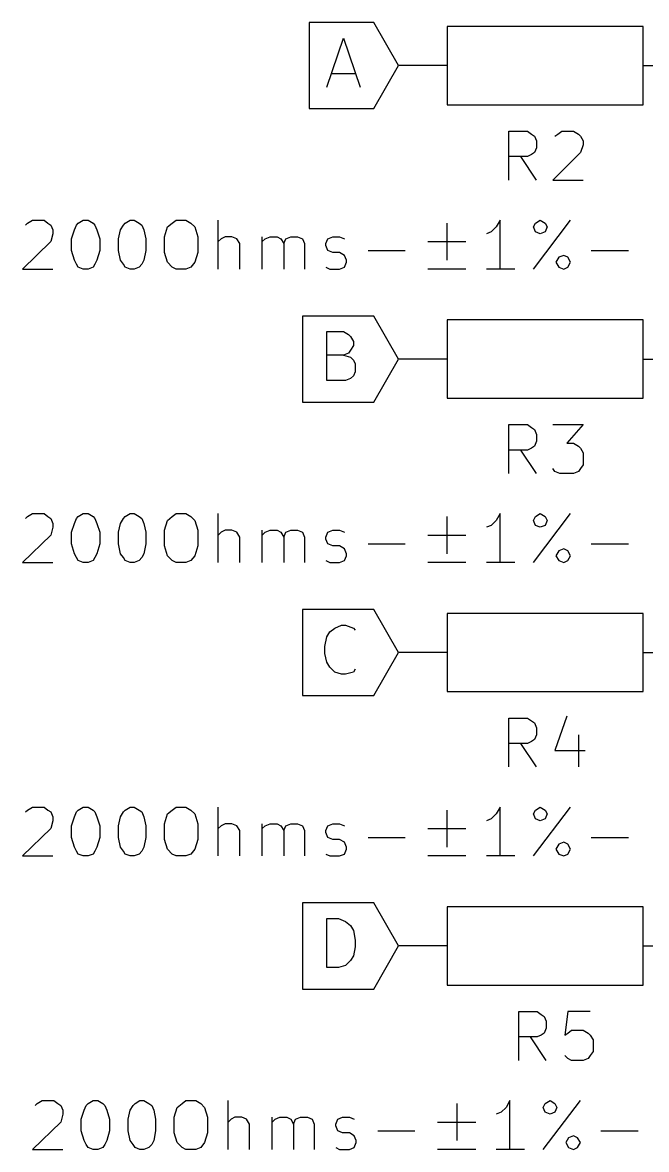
# Model space of a CAD drawing. Extents: x 0.4 to 11.3, y -7.9 to -0.4.
# Drawn here: x 6.496 to 7.133, y -4.288 to -3.136 of the extents above; entities that cross this region are included whole.
import ezdxf

# ---------------------------------------------------------------- set-up
doc = ezdxf.new("R2010")
doc.units = 0
doc.header["$MEASUREMENT"] = 0
doc.layers.add('CYAN2', color=4, linetype='CONTINUOUS')
doc.layers.add('RED2', color=1, linetype='CONTINUOUS')

msp = doc.modelspace()

# ---------------------------------------------------------------- linework, layer by layer
at = {"layer": 'CYAN2', "linetype": 'CONTINUOUS'}
for p, q in [((6.993, -3.297), (6.993, -3.247)), ((6.993, -3.247), (7.012, -3.247)), ((7.012, -3.247), (7.016, -3.25)), ((7.043, -3.25), (7.047, -3.247)), ((7.047, -3.247), (7.059, -3.247)), ((7.059, -3.247), (7.064, -3.25)), ((7.016, -3.25), (7.019, -3.252)), ((7.019, -3.252), (7.021, -3.257)), ((7.021, -3.257), (7.021, -3.264)), ((7.04, -3.252), (7.043, -3.25)), ((7.064, -3.25), (7.066, -3.252)), ((7.066, -3.252), (7.069, -3.257)), ((7.069, -3.257), (7.069, -3.261)), ((7.016, -3.271), (7.012, -3.273)), ((7.019, -3.269), (7.016, -3.271)), ((7.021, -3.264), (7.019, -3.269)), ((7.066, -3.269), (7.038, -3.297)), ((7.069, -3.261), (7.066, -3.269)), ((7.012, -3.273), (6.993, -3.273)), ((7.021, -3.297), (7.005, -3.273)), ((7.038, -3.297), (7.069, -3.297)), ((6.501, -3.341), (6.506, -3.338)), ((6.506, -3.338), (6.518, -3.338)), ((6.518, -3.338), (6.522, -3.341)), ((6.553, -3.341), (6.558, -3.338)), ((6.558, -3.338), (6.563, -3.338)), ((6.563, -3.338), (6.568, -3.341)), ((6.601, -3.341), (6.606, -3.338)), ((6.606, -3.338), (6.61, -3.338)), ((6.61, -3.338), (6.615, -3.341)), ((6.649, -3.341), (6.653, -3.338)), ((6.653, -3.338), (6.663, -3.338)), ((6.663, -3.338), (6.668, -3.341)), ((6.696, -3.388), (6.696, -3.338)), ((6.984, -3.338), (6.98, -3.345)), ((6.984, -3.388), (6.984, -3.338)), ((7.018, -3.388), (7.056, -3.338)), ((7.02, -3.341), (7.025, -3.338)), ((7.025, -3.338), (7.03, -3.341)), ((6.499, -3.343), (6.501, -3.341)), ((6.522, -3.341), (6.525, -3.343)), ((6.525, -3.343), (6.527, -3.348)), ((6.527, -3.352), (6.525, -3.36)), ((6.527, -3.348), (6.527, -3.352)), ((6.546, -3.357), (6.549, -3.348)), ((6.549, -3.348), (6.551, -3.343)), ((6.551, -3.343), (6.553, -3.341)), ((6.568, -3.341), (6.57, -3.343)), ((6.57, -3.343), (6.572, -3.348)), ((6.572, -3.348), (6.575, -3.357)), ((6.594, -3.357), (6.596, -3.348)), ((6.596, -3.348), (6.599, -3.343)), ((6.599, -3.343), (6.601, -3.341)), ((6.615, -3.341), (6.618, -3.343)), ((6.618, -3.343), (6.62, -3.348)), ((6.62, -3.348), (6.622, -3.357)), ((6.641, -3.355), (6.644, -3.345)), ((6.644, -3.345), (6.649, -3.341)), ((6.668, -3.341), (6.672, -3.345)), ((6.672, -3.345), (6.675, -3.355)), ((6.93, -3.379), (6.93, -3.341)), ((6.975, -3.35), (6.97, -3.352)), ((6.98, -3.345), (6.975, -3.35)), ((7.018, -3.345), (7.02, -3.341)), ((7.02, -3.35), (7.018, -3.345)), ((7.025, -3.352), (7.02, -3.35)), ((7.03, -3.35), (7.025, -3.352)), ((7.03, -3.341), (7.032, -3.345)), ((7.032, -3.345), (7.03, -3.35)), ((6.525, -3.36), (6.496, -3.388)), ((6.546, -3.369), (6.546, -3.357)), ((6.575, -3.357), (6.575, -3.369)), ((6.594, -3.369), (6.594, -3.357)), ((6.622, -3.357), (6.622, -3.369)), ((6.641, -3.371), (6.641, -3.355)), ((6.675, -3.355), (6.675, -3.371)), ((6.699, -3.357), (6.696, -3.36)), ((6.703, -3.355), (6.699, -3.357)), ((6.71, -3.355), (6.703, -3.355)), ((6.715, -3.357), (6.71, -3.355)), ((6.718, -3.362), (6.715, -3.357)), ((6.718, -3.388), (6.718, -3.362)), ((6.741, -3.388), (6.741, -3.355)), ((6.741, -3.36), (6.744, -3.357)), ((6.744, -3.357), (6.749, -3.355)), ((6.749, -3.355), (6.756, -3.355)), ((6.756, -3.355), (6.76, -3.357)), ((6.76, -3.357), (6.763, -3.362)), ((6.763, -3.362), (6.765, -3.357)), ((6.763, -3.362), (6.763, -3.388)), ((6.765, -3.357), (6.77, -3.355)), ((6.77, -3.355), (6.777, -3.355)), ((6.777, -3.355), (6.782, -3.357)), ((6.782, -3.357), (6.784, -3.362)), ((6.784, -3.362), (6.784, -3.388)), ((6.806, -3.362), (6.808, -3.357)), ((6.806, -3.364), (6.806, -3.362)), ((6.808, -3.357), (6.813, -3.355)), ((6.813, -3.355), (6.82, -3.355)), ((6.82, -3.355), (6.825, -3.357)), ((6.91, -3.36), (6.949, -3.36)), ((6.549, -3.379), (6.546, -3.369)), ((6.575, -3.369), (6.572, -3.379)), ((6.596, -3.379), (6.594, -3.369)), ((6.622, -3.369), (6.62, -3.379)), ((6.644, -3.381), (6.641, -3.371)), ((6.675, -3.371), (6.672, -3.381)), ((6.808, -3.369), (6.806, -3.364)), ((6.813, -3.371), (6.808, -3.369)), ((6.82, -3.371), (6.813, -3.371)), ((6.825, -3.374), (6.82, -3.371)), ((6.827, -3.379), (6.825, -3.374)), ((6.849, -3.369), (6.887, -3.369)), ((7.049, -3.374), (7.044, -3.376)), ((7.053, -3.376), (7.049, -3.374)), ((7.077, -3.369), (7.115, -3.369)), ((6.551, -3.383), (6.549, -3.379)), ((6.553, -3.386), (6.551, -3.383)), ((6.558, -3.388), (6.553, -3.386)), ((6.568, -3.386), (6.563, -3.388)), ((6.57, -3.383), (6.568, -3.386)), ((6.572, -3.379), (6.57, -3.383)), ((6.599, -3.383), (6.596, -3.379)), ((6.601, -3.386), (6.599, -3.383)), ((6.606, -3.388), (6.601, -3.386)), ((6.615, -3.386), (6.61, -3.388)), ((6.618, -3.383), (6.615, -3.386)), ((6.62, -3.379), (6.618, -3.383)), ((6.649, -3.386), (6.644, -3.381)), ((6.653, -3.388), (6.649, -3.386)), ((6.668, -3.386), (6.663, -3.388)), ((6.672, -3.381), (6.668, -3.386)), ((6.806, -3.386), (6.81, -3.388)), ((6.82, -3.388), (6.825, -3.386)), ((6.825, -3.386), (6.827, -3.381)), ((6.827, -3.381), (6.827, -3.379)), ((7.044, -3.376), (7.041, -3.381)), ((7.041, -3.381), (7.044, -3.386)), ((7.044, -3.386), (7.049, -3.388)), ((7.049, -3.388), (7.053, -3.386)), ((7.056, -3.381), (7.053, -3.376)), ((7.053, -3.386), (7.056, -3.381)), ((6.496, -3.388), (6.527, -3.388)), ((6.563, -3.388), (6.558, -3.388)), ((6.61, -3.388), (6.606, -3.388)), ((6.663, -3.388), (6.653, -3.388)), ((6.81, -3.388), (6.82, -3.388)), ((6.949, -3.388), (6.91, -3.388)), ((6.999, -3.388), (6.97, -3.388)), ((6.993, -3.597), (6.993, -3.547)), ((6.993, -3.547), (7.012, -3.547)), ((7.012, -3.547), (7.016, -3.55)), ((7.038, -3.547), (7.069, -3.547)), ((7.069, -3.547), (7.052, -3.566)), ((7.016, -3.55), (7.019, -3.552)), ((7.019, -3.552), (7.021, -3.557)), ((7.021, -3.557), (7.021, -3.564)), ((7.016, -3.571), (7.012, -3.573)), ((7.019, -3.569), (7.016, -3.571)), ((7.021, -3.564), (7.019, -3.569)), ((7.052, -3.566), (7.059, -3.566)), ((7.059, -3.566), (7.064, -3.569)), ((7.064, -3.569), (7.066, -3.571)), ((7.066, -3.571), (7.069, -3.576)), ((7.012, -3.573), (6.993, -3.573)), ((7.021, -3.597), (7.005, -3.573)), ((7.069, -3.576), (7.069, -3.588)), ((7.04, -3.595), (7.038, -3.592)), ((7.066, -3.592), (7.064, -3.595)), ((7.069, -3.588), (7.066, -3.592)), ((7.045, -3.597), (7.04, -3.595)), ((7.059, -3.597), (7.045, -3.597)), ((7.064, -3.595), (7.059, -3.597)), ((6.501, -3.641), (6.506, -3.638)), ((6.506, -3.638), (6.518, -3.638)), ((6.518, -3.638), (6.522, -3.641)), ((6.553, -3.641), (6.558, -3.638)), ((6.558, -3.638), (6.563, -3.638)), ((6.563, -3.638), (6.568, -3.641)), ((6.601, -3.641), (6.606, -3.638)), ((6.606, -3.638), (6.61, -3.638)), ((6.61, -3.638), (6.615, -3.641)), ((6.649, -3.641), (6.653, -3.638)), ((6.653, -3.638), (6.663, -3.638)), ((6.663, -3.638), (6.668, -3.641)), ((6.696, -3.688), (6.696, -3.638)), ((6.984, -3.638), (6.98, -3.645)), ((6.984, -3.688), (6.984, -3.638)), ((7.018, -3.688), (7.056, -3.638)), ((7.02, -3.641), (7.025, -3.638)), ((7.025, -3.638), (7.03, -3.641)), ((6.499, -3.643), (6.501, -3.641)), ((6.522, -3.641), (6.525, -3.643)), ((6.525, -3.643), (6.527, -3.648)), ((6.527, -3.648), (6.527, -3.652)), ((6.546, -3.657), (6.549, -3.648)), ((6.549, -3.648), (6.551, -3.643)), ((6.551, -3.643), (6.553, -3.641)), ((6.568, -3.641), (6.57, -3.643)), ((6.57, -3.643), (6.572, -3.648)), ((6.572, -3.648), (6.575, -3.657)), ((6.594, -3.657), (6.596, -3.648)), ((6.596, -3.648), (6.599, -3.643)), ((6.599, -3.643), (6.601, -3.641)), ((6.615, -3.641), (6.618, -3.643)), ((6.618, -3.643), (6.62, -3.648)), ((6.62, -3.648), (6.622, -3.657)), ((6.641, -3.655), (6.644, -3.645)), ((6.644, -3.645), (6.649, -3.641)), ((6.668, -3.641), (6.672, -3.645)), ((6.672, -3.645), (6.675, -3.655)), ((6.93, -3.679), (6.93, -3.641)), ((6.975, -3.65), (6.97, -3.652)), ((6.98, -3.645), (6.975, -3.65)), ((7.018, -3.645), (7.02, -3.641)), ((7.02, -3.65), (7.018, -3.645)), ((7.025, -3.652), (7.02, -3.65)), ((7.03, -3.65), (7.025, -3.652)), ((7.03, -3.641), (7.032, -3.645)), ((7.032, -3.645), (7.03, -3.65)), ((6.525, -3.66), (6.496, -3.688)), ((6.527, -3.652), (6.525, -3.66)), ((6.546, -3.669), (6.546, -3.657)), ((6.575, -3.657), (6.575, -3.669)), ((6.594, -3.669), (6.594, -3.657)), ((6.622, -3.657), (6.622, -3.669)), ((6.641, -3.671), (6.641, -3.655)), ((6.675, -3.655), (6.675, -3.671)), ((6.699, -3.657), (6.696, -3.66)), ((6.703, -3.655), (6.699, -3.657)), ((6.71, -3.655), (6.703, -3.655)), ((6.715, -3.657), (6.71, -3.655)), ((6.718, -3.662), (6.715, -3.657)), ((6.718, -3.688), (6.718, -3.662)), ((6.741, -3.688), (6.741, -3.655)), ((6.741, -3.66), (6.744, -3.657)), ((6.744, -3.657), (6.749, -3.655)), ((6.749, -3.655), (6.756, -3.655)), ((6.756, -3.655), (6.76, -3.657)), ((6.76, -3.657), (6.763, -3.662)), ((6.763, -3.662), (6.765, -3.657)), ((6.763, -3.662), (6.763, -3.688)), ((6.765, -3.657), (6.77, -3.655)), ((6.77, -3.655), (6.777, -3.655)), ((6.777, -3.655), (6.782, -3.657)), ((6.782, -3.657), (6.784, -3.662)), ((6.784, -3.662), (6.784, -3.688)), ((6.806, -3.662), (6.808, -3.657)), ((6.806, -3.664), (6.806, -3.662)), ((6.808, -3.657), (6.813, -3.655)), ((6.813, -3.655), (6.82, -3.655)), ((6.82, -3.655), (6.825, -3.657)), ((6.91, -3.66), (6.949, -3.66)), ((6.549, -3.679), (6.546, -3.669)), ((6.575, -3.669), (6.572, -3.679)), ((6.596, -3.679), (6.594, -3.669)), ((6.622, -3.669), (6.62, -3.679)), ((6.644, -3.681), (6.641, -3.671)), ((6.675, -3.671), (6.672, -3.681)), ((6.808, -3.669), (6.806, -3.664)), ((6.813, -3.671), (6.808, -3.669)), ((6.82, -3.671), (6.813, -3.671)), ((6.825, -3.674), (6.82, -3.671)), ((6.827, -3.679), (6.825, -3.674)), ((6.849, -3.669), (6.887, -3.669)), ((7.049, -3.674), (7.044, -3.676)), ((7.053, -3.676), (7.049, -3.674)), ((7.077, -3.669), (7.115, -3.669)), ((6.551, -3.683), (6.549, -3.679)), ((6.553, -3.686), (6.551, -3.683)), ((6.558, -3.688), (6.553, -3.686)), ((6.568, -3.686), (6.563, -3.688)), ((6.57, -3.683), (6.568, -3.686)), ((6.572, -3.679), (6.57, -3.683)), ((6.599, -3.683), (6.596, -3.679)), ((6.601, -3.686), (6.599, -3.683)), ((6.606, -3.688), (6.601, -3.686)), ((6.615, -3.686), (6.61, -3.688)), ((6.618, -3.683), (6.615, -3.686)), ((6.62, -3.679), (6.618, -3.683)), ((6.649, -3.686), (6.644, -3.681)), ((6.653, -3.688), (6.649, -3.686)), ((6.668, -3.686), (6.663, -3.688)), ((6.672, -3.681), (6.668, -3.686)), ((6.806, -3.686), (6.81, -3.688)), ((6.82, -3.688), (6.825, -3.686)), ((6.825, -3.686), (6.827, -3.681)), ((6.827, -3.681), (6.827, -3.679)), ((7.044, -3.676), (7.041, -3.681)), ((7.041, -3.681), (7.044, -3.686)), ((7.044, -3.686), (7.049, -3.688)), ((7.049, -3.688), (7.053, -3.686)), ((7.056, -3.681), (7.053, -3.676)), ((7.053, -3.686), (7.056, -3.681)), ((6.496, -3.688), (6.527, -3.688)), ((6.563, -3.688), (6.558, -3.688)), ((6.61, -3.688), (6.606, -3.688)), ((6.663, -3.688), (6.653, -3.688)), ((6.81, -3.688), (6.82, -3.688)), ((6.949, -3.688), (6.91, -3.688)), ((6.999, -3.688), (6.97, -3.688)), ((6.993, -3.897), (6.993, -3.847)), ((6.993, -3.847), (7.012, -3.847)), ((7.012, -3.847), (7.016, -3.85)), ((7.052, -3.845), (7.04, -3.88)), ((7.016, -3.85), (7.019, -3.852)), ((7.019, -3.852), (7.021, -3.857)), ((7.021, -3.857), (7.021, -3.864)), ((7.019, -3.869), (7.016, -3.871)), ((7.021, -3.864), (7.019, -3.869)), ((7.064, -3.864), (7.064, -3.897)), ((7.012, -3.873), (6.993, -3.873)), ((7.021, -3.897), (7.005, -3.873)), ((7.016, -3.871), (7.012, -3.873)), ((7.04, -3.88), (7.071, -3.88)), ((6.501, -3.941), (6.506, -3.938)), ((6.506, -3.938), (6.518, -3.938)), ((6.518, -3.938), (6.522, -3.941)), ((6.553, -3.941), (6.558, -3.938)), ((6.558, -3.938), (6.563, -3.938)), ((6.563, -3.938), (6.568, -3.941)), ((6.601, -3.941), (6.606, -3.938)), ((6.606, -3.938), (6.61, -3.938)), ((6.61, -3.938), (6.615, -3.941)), ((6.649, -3.941), (6.653, -3.938)), ((6.653, -3.938), (6.663, -3.938)), ((6.663, -3.938), (6.668, -3.941)), ((6.696, -3.988), (6.696, -3.938)), ((6.984, -3.938), (6.98, -3.945)), ((6.984, -3.988), (6.984, -3.938)), ((7.018, -3.988), (7.056, -3.938)), ((7.02, -3.941), (7.025, -3.938)), ((7.025, -3.938), (7.03, -3.941)), ((6.499, -3.943), (6.501, -3.941)), ((6.522, -3.941), (6.525, -3.943)), ((6.525, -3.943), (6.527, -3.948)), ((6.527, -3.948), (6.527, -3.952)), ((6.546, -3.957), (6.549, -3.948)), ((6.549, -3.948), (6.551, -3.943)), ((6.551, -3.943), (6.553, -3.941)), ((6.568, -3.941), (6.57, -3.943)), ((6.57, -3.943), (6.572, -3.948)), ((6.572, -3.948), (6.575, -3.957)), ((6.594, -3.957), (6.596, -3.948)), ((6.596, -3.948), (6.599, -3.943)), ((6.599, -3.943), (6.601, -3.941)), ((6.615, -3.941), (6.618, -3.943)), ((6.618, -3.943), (6.62, -3.948)), ((6.62, -3.948), (6.622, -3.957)), ((6.641, -3.955), (6.644, -3.945)), ((6.644, -3.945), (6.649, -3.941)), ((6.668, -3.941), (6.672, -3.945)), ((6.672, -3.945), (6.675, -3.955)), ((6.93, -3.979), (6.93, -3.941)), ((6.975, -3.95), (6.97, -3.952)), ((6.98, -3.945), (6.975, -3.95)), ((7.018, -3.945), (7.02, -3.941)), ((7.02, -3.95), (7.018, -3.945)), ((7.025, -3.952), (7.02, -3.95)), ((7.03, -3.95), (7.025, -3.952)), ((7.03, -3.941), (7.032, -3.945)), ((7.032, -3.945), (7.03, -3.95)), ((6.525, -3.96), (6.496, -3.988)), ((6.527, -3.952), (6.525, -3.96)), ((6.546, -3.969), (6.546, -3.957)), ((6.575, -3.957), (6.575, -3.969)), ((6.594, -3.969), (6.594, -3.957)), ((6.622, -3.957), (6.622, -3.969)), ((6.641, -3.971), (6.641, -3.955)), ((6.675, -3.955), (6.675, -3.971)), ((6.699, -3.957), (6.696, -3.96)), ((6.703, -3.955), (6.699, -3.957)), ((6.71, -3.955), (6.703, -3.955)), ((6.715, -3.957), (6.71, -3.955)), ((6.718, -3.962), (6.715, -3.957)), ((6.718, -3.988), (6.718, -3.962)), ((6.741, -3.988), (6.741, -3.955)), ((6.741, -3.96), (6.744, -3.957)), ((6.744, -3.957), (6.749, -3.955)), ((6.749, -3.955), (6.756, -3.955)), ((6.756, -3.955), (6.76, -3.957)), ((6.76, -3.957), (6.763, -3.962)), ((6.763, -3.962), (6.765, -3.957)), ((6.763, -3.962), (6.763, -3.988)), ((6.765, -3.957), (6.77, -3.955)), ((6.77, -3.955), (6.777, -3.955)), ((6.777, -3.955), (6.782, -3.957)), ((6.782, -3.957), (6.784, -3.962)), ((6.784, -3.962), (6.784, -3.988)), ((6.806, -3.962), (6.808, -3.957)), ((6.806, -3.964), (6.806, -3.962)), ((6.808, -3.957), (6.813, -3.955)), ((6.813, -3.955), (6.82, -3.955)), ((6.82, -3.955), (6.825, -3.957)), ((6.91, -3.96), (6.949, -3.96)), ((6.549, -3.979), (6.546, -3.969)), ((6.575, -3.969), (6.572, -3.979)), ((6.596, -3.979), (6.594, -3.969)), ((6.622, -3.969), (6.62, -3.979)), ((6.644, -3.981), (6.641, -3.971)), ((6.675, -3.971), (6.672, -3.981)), ((6.808, -3.969), (6.806, -3.964)), ((6.813, -3.971), (6.808, -3.969)), ((6.82, -3.971), (6.813, -3.971)), ((6.825, -3.974), (6.82, -3.971)), ((6.827, -3.979), (6.825, -3.974)), ((6.849, -3.969), (6.887, -3.969)), ((7.049, -3.974), (7.044, -3.976)), ((7.053, -3.976), (7.049, -3.974)), ((7.077, -3.969), (7.115, -3.969)), ((6.551, -3.983), (6.549, -3.979)), ((6.553, -3.986), (6.551, -3.983)), ((6.57, -3.983), (6.568, -3.986)), ((6.572, -3.979), (6.57, -3.983)), ((6.599, -3.983), (6.596, -3.979)), ((6.601, -3.986), (6.599, -3.983)), ((6.618, -3.983), (6.615, -3.986)), ((6.62, -3.979), (6.618, -3.983)), ((6.649, -3.986), (6.644, -3.981)), ((6.672, -3.981), (6.668, -3.986)), ((6.825, -3.986), (6.827, -3.981)), ((6.827, -3.981), (6.827, -3.979)), ((7.044, -3.976), (7.041, -3.981)), ((7.041, -3.981), (7.044, -3.986)), ((7.056, -3.981), (7.053, -3.976)), ((7.053, -3.986), (7.056, -3.981)), ((6.496, -3.988), (6.527, -3.988)), ((6.558, -3.988), (6.553, -3.986)), ((6.563, -3.988), (6.558, -3.988)), ((6.568, -3.986), (6.563, -3.988)), ((6.606, -3.988), (6.601, -3.986)), ((6.61, -3.988), (6.606, -3.988)), ((6.615, -3.986), (6.61, -3.988)), ((6.653, -3.988), (6.649, -3.986)), ((6.663, -3.988), (6.653, -3.988)), ((6.668, -3.986), (6.663, -3.988)), ((6.806, -3.986), (6.81, -3.988)), ((6.81, -3.988), (6.82, -3.988)), ((6.82, -3.988), (6.825, -3.986)), ((6.949, -3.988), (6.91, -3.988)), ((6.999, -3.988), (6.97, -3.988)), ((7.044, -3.986), (7.049, -3.988)), ((7.049, -3.988), (7.053, -3.986)), ((7.003, -4.197), (7.003, -4.147)), ((7.003, -4.147), (7.022, -4.147)), ((7.022, -4.147), (7.026, -4.15)), ((7.053, -4.147), (7.05, -4.171)), ((7.076, -4.147), (7.053, -4.147)), ((7.026, -4.15), (7.029, -4.152)), ((7.029, -4.152), (7.031, -4.157)), ((7.031, -4.157), (7.031, -4.164)), ((7.029, -4.169), (7.026, -4.171)), ((7.031, -4.164), (7.029, -4.169)), ((7.05, -4.171), (7.053, -4.169)), ((7.053, -4.169), (7.057, -4.166)), ((7.057, -4.166), (7.069, -4.166)), ((7.069, -4.166), (7.074, -4.169)), ((7.074, -4.169), (7.076, -4.171)), ((7.022, -4.173), (7.003, -4.173)), ((7.031, -4.197), (7.015, -4.173)), ((7.026, -4.171), (7.022, -4.173)), ((7.076, -4.171), (7.079, -4.176)), ((7.079, -4.176), (7.079, -4.188)), ((7.053, -4.195), (7.05, -4.192)), ((7.076, -4.192), (7.074, -4.195)), ((7.079, -4.188), (7.076, -4.192)), ((7.057, -4.197), (7.053, -4.195)), ((7.069, -4.197), (7.057, -4.197)), ((7.074, -4.195), (7.069, -4.197)), ((6.511, -4.241), (6.516, -4.238)), ((6.516, -4.238), (6.528, -4.238)), ((6.528, -4.238), (6.532, -4.241)), ((6.563, -4.241), (6.568, -4.238)), ((6.568, -4.238), (6.573, -4.238)), ((6.573, -4.238), (6.578, -4.241)), ((6.611, -4.241), (6.616, -4.238)), ((6.616, -4.238), (6.62, -4.238)), ((6.62, -4.238), (6.625, -4.241)), ((6.659, -4.241), (6.663, -4.238)), ((6.663, -4.238), (6.673, -4.238)), ((6.673, -4.238), (6.678, -4.241)), ((6.706, -4.288), (6.706, -4.238)), ((6.994, -4.238), (6.99, -4.245)), ((6.994, -4.288), (6.994, -4.238)), ((7.028, -4.288), (7.066, -4.238)), ((7.03, -4.241), (7.035, -4.238)), ((7.035, -4.238), (7.04, -4.241)), ((6.509, -4.243), (6.511, -4.241)), ((6.532, -4.241), (6.535, -4.243)), ((6.535, -4.243), (6.537, -4.248)), ((6.537, -4.248), (6.537, -4.252)), ((6.556, -4.257), (6.559, -4.248)), ((6.559, -4.248), (6.561, -4.243)), ((6.561, -4.243), (6.563, -4.241)), ((6.578, -4.241), (6.58, -4.243)), ((6.58, -4.243), (6.582, -4.248)), ((6.582, -4.248), (6.585, -4.257)), ((6.604, -4.257), (6.606, -4.248)), ((6.606, -4.248), (6.609, -4.243)), ((6.609, -4.243), (6.611, -4.241)), ((6.625, -4.241), (6.628, -4.243)), ((6.628, -4.243), (6.63, -4.248)), ((6.63, -4.248), (6.632, -4.257)), ((6.651, -4.255), (6.654, -4.245)), ((6.654, -4.245), (6.659, -4.241)), ((6.678, -4.241), (6.682, -4.245)), ((6.682, -4.245), (6.685, -4.255)), ((6.94, -4.279), (6.94, -4.241)), ((6.985, -4.25), (6.98, -4.252)), ((6.99, -4.245), (6.985, -4.25)), ((7.028, -4.245), (7.03, -4.241)), ((7.03, -4.25), (7.028, -4.245)), ((7.035, -4.252), (7.03, -4.25)), ((7.04, -4.25), (7.035, -4.252)), ((7.04, -4.241), (7.042, -4.245)), ((7.042, -4.245), (7.04, -4.25)), ((6.535, -4.26), (6.506, -4.288)), ((6.537, -4.252), (6.535, -4.26)), ((6.556, -4.269), (6.556, -4.257)), ((6.585, -4.257), (6.585, -4.269)), ((6.604, -4.269), (6.604, -4.257)), ((6.632, -4.257), (6.632, -4.269)), ((6.651, -4.271), (6.651, -4.255)), ((6.685, -4.255), (6.685, -4.271)), ((6.709, -4.257), (6.706, -4.26)), ((6.713, -4.255), (6.709, -4.257)), ((6.72, -4.255), (6.713, -4.255)), ((6.725, -4.257), (6.72, -4.255)), ((6.728, -4.262), (6.725, -4.257)), ((6.728, -4.288), (6.728, -4.262)), ((6.751, -4.288), (6.751, -4.255)), ((6.751, -4.26), (6.754, -4.257)), ((6.754, -4.257), (6.759, -4.255)), ((6.759, -4.255), (6.766, -4.255)), ((6.766, -4.255), (6.77, -4.257)), ((6.77, -4.257), (6.773, -4.262)), ((6.773, -4.262), (6.775, -4.257)), ((6.773, -4.262), (6.773, -4.288)), ((6.775, -4.257), (6.78, -4.255)), ((6.78, -4.255), (6.787, -4.255)), ((6.787, -4.255), (6.792, -4.257)), ((6.792, -4.257), (6.794, -4.262)), ((6.794, -4.262), (6.794, -4.288)), ((6.816, -4.262), (6.818, -4.257)), ((6.816, -4.264), (6.816, -4.262)), ((6.818, -4.257), (6.823, -4.255)), ((6.823, -4.255), (6.83, -4.255)), ((6.83, -4.255), (6.835, -4.257)), ((6.92, -4.26), (6.959, -4.26)), ((6.559, -4.279), (6.556, -4.269)), ((6.585, -4.269), (6.582, -4.279)), ((6.606, -4.279), (6.604, -4.269)), ((6.632, -4.269), (6.63, -4.279)), ((6.654, -4.281), (6.651, -4.271)), ((6.685, -4.271), (6.682, -4.281)), ((6.818, -4.269), (6.816, -4.264)), ((6.823, -4.271), (6.818, -4.269)), ((6.83, -4.271), (6.823, -4.271)), ((6.835, -4.274), (6.83, -4.271)), ((6.859, -4.269), (6.897, -4.269)), ((7.087, -4.269), (7.125, -4.269)), ((6.561, -4.283), (6.559, -4.279)), ((6.563, -4.286), (6.561, -4.283)), ((6.58, -4.283), (6.578, -4.286)), ((6.582, -4.279), (6.58, -4.283)), ((6.609, -4.283), (6.606, -4.279)), ((6.611, -4.286), (6.609, -4.283)), ((6.628, -4.283), (6.625, -4.286)), ((6.63, -4.279), (6.628, -4.283)), ((6.659, -4.286), (6.654, -4.281)), ((6.682, -4.281), (6.678, -4.286)), ((6.837, -4.279), (6.835, -4.274)), ((6.835, -4.286), (6.837, -4.281)), ((6.837, -4.281), (6.837, -4.279)), ((7.054, -4.276), (7.051, -4.281)), ((7.051, -4.281), (7.054, -4.286)), ((7.059, -4.274), (7.054, -4.276)), ((7.063, -4.276), (7.059, -4.274)), ((7.066, -4.281), (7.063, -4.276)), ((7.063, -4.286), (7.066, -4.281)), ((6.506, -4.288), (6.537, -4.288)), ((6.568, -4.288), (6.563, -4.286)), ((6.573, -4.288), (6.568, -4.288)), ((6.578, -4.286), (6.573, -4.288)), ((6.616, -4.288), (6.611, -4.286)), ((6.62, -4.288), (6.616, -4.288)), ((6.625, -4.286), (6.62, -4.288)), ((6.663, -4.288), (6.659, -4.286)), ((6.673, -4.288), (6.663, -4.288)), ((6.678, -4.286), (6.673, -4.288)), ((6.816, -4.286), (6.82, -4.288)), ((6.82, -4.288), (6.83, -4.288)), ((6.83, -4.288), (6.835, -4.286)), ((6.959, -4.288), (6.92, -4.288)), ((7.009, -4.288), (6.98, -4.288)), ((7.054, -4.286), (7.059, -4.288)), ((7.059, -4.288), (7.063, -4.286))]:
    msp.add_line(p, q, dxfattribs=at)
at = {"layer": 'RED2', "linetype": 'CONTINUOUS'}
for p, q in [((6.855, -3.136), (6.789, -3.136)), ((6.789, -3.136), (6.789, -3.18)), ((6.88, -3.18), (6.855, -3.136)), ((6.93, -3.14), (6.93, -3.22)), ((7.13, -3.14), (6.93, -3.14)), ((7.13, -3.22), (7.13, -3.14)), ((6.807, -3.202), (6.824, -3.152)), ((6.824, -3.152), (6.841, -3.202)), ((6.789, -3.18), (6.789, -3.224)), ((6.812, -3.188), (6.836, -3.188)), ((6.855, -3.224), (6.88, -3.18)), ((6.93, -3.18), (6.88, -3.18)), ((7.13, -3.18), (7.18, -3.18)), ((6.789, -3.224), (6.855, -3.224)), ((6.93, -3.22), (7.13, -3.22)), ((6.855, -3.436), (6.782, -3.436)), ((6.782, -3.436), (6.782, -3.48)), ((6.88, -3.48), (6.855, -3.436)), ((6.93, -3.44), (6.93, -3.52)), ((7.13, -3.44), (6.93, -3.44)), ((7.13, -3.52), (7.13, -3.44)), ((6.807, -3.502), (6.807, -3.452)), ((6.807, -3.452), (6.824, -3.452)), ((6.824, -3.452), (6.829, -3.455)), ((6.829, -3.455), (6.831, -3.457)), ((6.831, -3.457), (6.834, -3.462)), ((6.834, -3.466), (6.831, -3.471)), ((6.834, -3.462), (6.834, -3.466)), ((6.824, -3.476), (6.807, -3.476)), ((6.829, -3.474), (6.824, -3.476)), ((6.824, -3.476), (6.831, -3.478)), ((6.831, -3.471), (6.829, -3.474)), ((6.831, -3.478), (6.834, -3.481)), ((6.782, -3.48), (6.782, -3.524)), ((6.834, -3.481), (6.836, -3.485)), ((6.836, -3.485), (6.836, -3.493)), ((6.855, -3.524), (6.88, -3.48)), ((6.93, -3.48), (6.88, -3.48)), ((7.13, -3.48), (7.18, -3.48)), ((6.826, -3.502), (6.807, -3.502)), ((6.831, -3.5), (6.826, -3.502)), ((6.834, -3.497), (6.831, -3.5)), ((6.836, -3.493), (6.834, -3.497)), ((6.782, -3.524), (6.855, -3.524)), ((6.93, -3.52), (7.13, -3.52)), ((6.855, -3.736), (6.782, -3.736)), ((6.782, -3.736), (6.782, -3.78)), ((6.88, -3.78), (6.855, -3.736)), ((6.93, -3.74), (6.93, -3.82)), ((7.13, -3.74), (6.93, -3.74)), ((7.13, -3.82), (7.13, -3.74)), ((6.81, -3.759), (6.815, -3.755)), ((6.815, -3.755), (6.822, -3.752)), ((6.822, -3.752), (6.826, -3.752)), ((6.826, -3.752), (6.834, -3.755)), ((6.834, -3.755), (6.836, -3.757)), ((6.805, -3.774), (6.807, -3.764)), ((6.807, -3.764), (6.81, -3.759)), ((6.805, -3.781), (6.805, -3.774)), ((6.782, -3.78), (6.782, -3.824)), ((6.807, -3.79), (6.805, -3.781)), ((6.81, -3.795), (6.807, -3.79)), ((6.855, -3.824), (6.88, -3.78)), ((6.93, -3.78), (6.88, -3.78)), ((7.13, -3.78), (7.18, -3.78)), ((6.815, -3.8), (6.81, -3.795)), ((6.822, -3.802), (6.815, -3.8)), ((6.834, -3.8), (6.826, -3.802)), ((6.836, -3.797), (6.834, -3.8)), ((6.826, -3.802), (6.822, -3.802)), ((6.782, -3.824), (6.855, -3.824)), ((6.93, -3.82), (7.13, -3.82)), ((6.855, -4.036), (6.782, -4.036)), ((6.782, -4.036), (6.782, -4.08)), ((6.88, -4.08), (6.855, -4.036)), ((6.93, -4.04), (6.93, -4.12)), ((7.13, -4.04), (6.93, -4.04)), ((7.13, -4.12), (7.13, -4.04)), ((6.807, -4.102), (6.807, -4.052)), ((6.807, -4.052), (6.819, -4.052)), ((6.819, -4.052), (6.826, -4.055)), ((6.826, -4.055), (6.831, -4.059)), ((6.831, -4.059), (6.834, -4.064)), ((6.834, -4.064), (6.836, -4.074)), ((6.836, -4.074), (6.836, -4.081)), ((6.782, -4.08), (6.782, -4.124)), ((6.836, -4.081), (6.834, -4.09)), ((6.855, -4.124), (6.88, -4.08)), ((6.93, -4.08), (6.88, -4.08)), ((7.13, -4.08), (7.18, -4.08)), ((6.826, -4.1), (6.819, -4.102)), ((6.831, -4.095), (6.826, -4.1)), ((6.834, -4.09), (6.831, -4.095)), ((6.819, -4.102), (6.807, -4.102)), ((6.782, -4.124), (6.855, -4.124)), ((6.93, -4.12), (7.13, -4.12))]:
    msp.add_line(p, q, dxfattribs=at)

doc.saveas('drawing.dxf')
